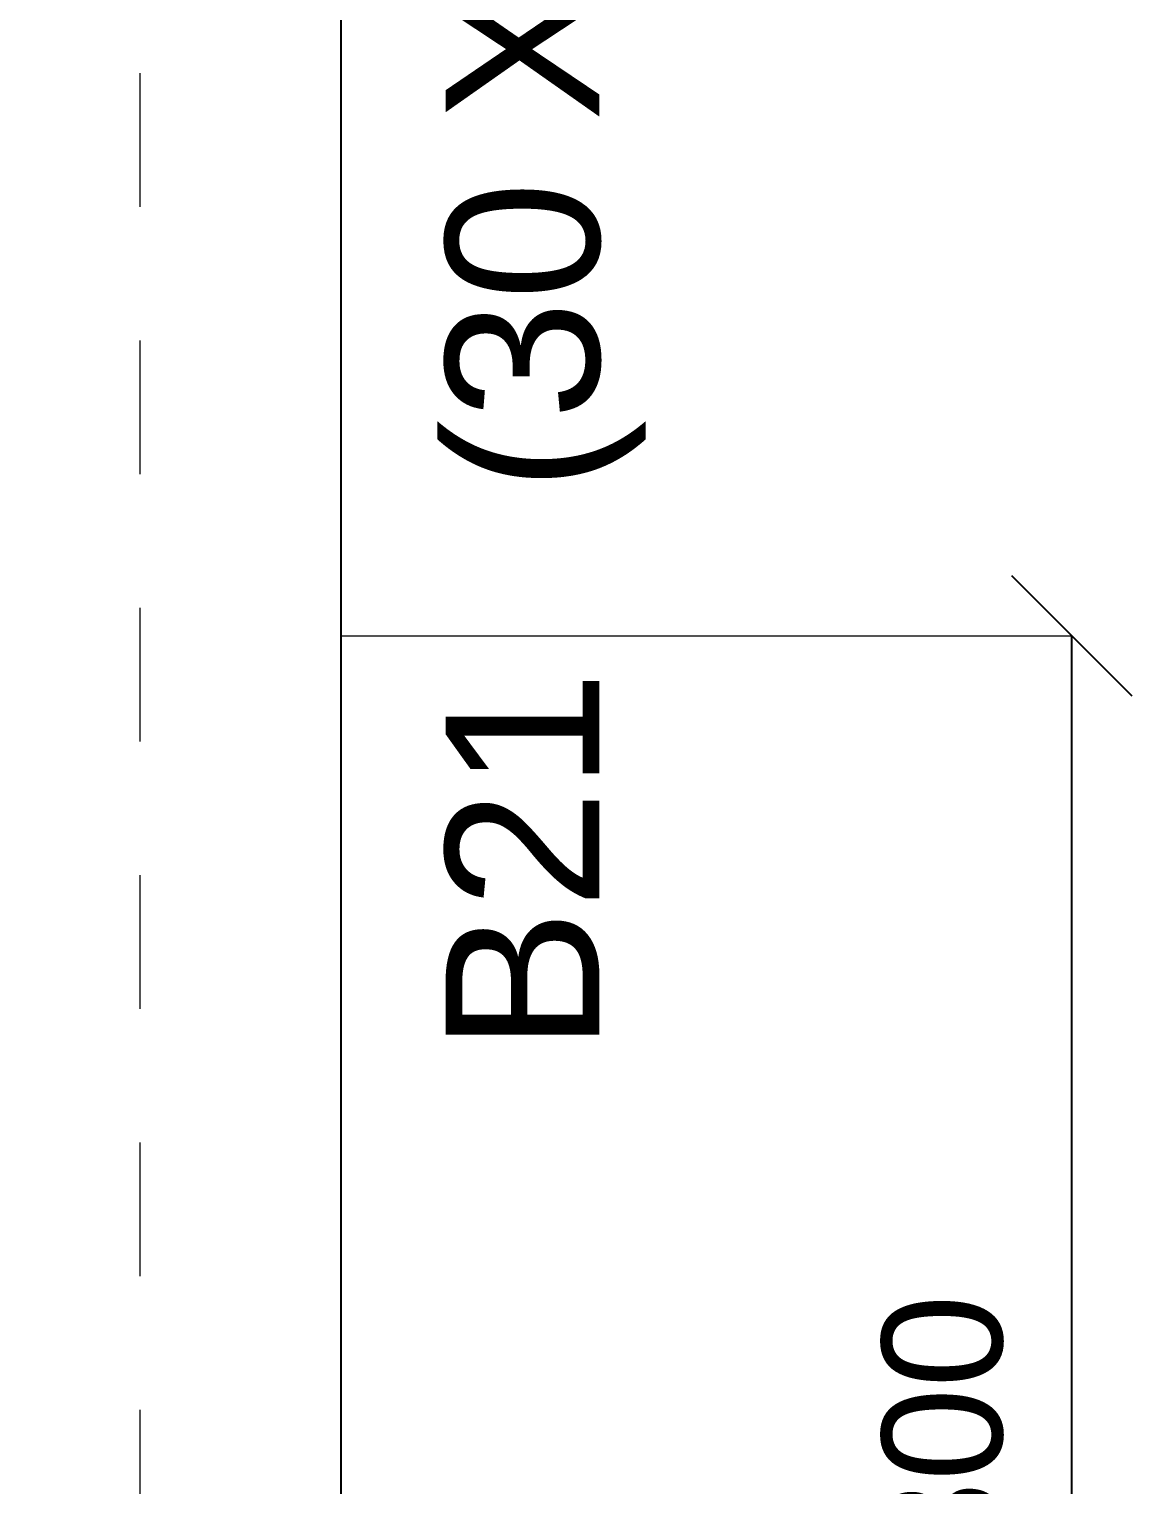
# Model space of a CAD drawing. Header units: inches. Extents: x -11.3 to 41.3, y -1.9 to 32.
# Drawn here: x 25.717 to 26.542, y 16.115 to 17.204 of the extents above; entities that cross this region are included whole.
import ezdxf

# ---------------------------------------------------------------- set-up
doc = ezdxf.new("R2010")
doc.units = ezdxf.units.IN
doc.header["$MEASUREMENT"] = 0
doc.linetypes.add('AXES-ROOF$0$CENTER2', pattern=[1.125, 0.75, -0.125, 0.125, -0.125])
for name, color, linetype, lineweight in [('3RD FLOOR$0$S-ANNO-DIMS', 4, 'Continuous', 0), ('3RD FLOOR$0$S-SLAB-EDGE', 2, 'Continuous', 30), ('AXES-ROOF$0$S-AXIS-PLAN', 20, 'AXES-ROOF$0$CENTER2', 18)]:
    doc.layers.add(name, color=color, linetype=linetype, lineweight=lineweight)
doc.layers.add('Beam30X70', color=52, linetype='Continuous')
doc.layers.add('Slab300', color=231, linetype='Continuous')
doc.styles.add('3RD FLOOR$0$DMA-T-S', font='sanss___.ttf', dxfattribs={"height": 0.0023})
doc.styles.add('3RD FLOOR$0$DMA-TXT-DIM', font='sanss___.ttf', dxfattribs={"height": 0.0018})
doc.dimstyles.new('3RD FLOOR$0$DMA-DIM', dxfattribs={"dimtxt": 0.0018, "dimasz": 0.0018, "dimexe": 0, "dimexo": 0, "dimgap": 0.001, "dimtad": 1, "dimdec": 3, "dimlfac": -1, "dimrnd": 0.001, "dimzin": 1, "dimdsep": 46, "dimtxsty": '3RD FLOOR$0$DMA-TXT-DIM', "dimblk": '3RD FLOOR$0$_Oblique', "dimcen": 0.003, "dimclrd": 256, "dimclre": 256, "dimclrt": 2, "dimadec": 3, "dimazin": 0, "dimtfac": 1, "dimtdec": 3, "dimtofl": 0, "dimtmove": 0, "dimatfit": 3, "dimfxl": 0.05, "dimtolj": 1, "dimtzin": 0, "dimlwe": -1, "dimarcsym": 0})

# ---------------------------------------------------------------- blocks, each defined once
blk = doc.blocks.new('3RD FLOOR$0$_Oblique')
at = {"color": 0, "linetype": 'ByBlock', "lineweight": -2}
blk.add_line((0.5, 0.5), (-0.5, -0.5), dxfattribs=at)
blk = doc.blocks.new('*D255')
at = {"layer": '3RD FLOOR$0$S-ANNO-DIMS', "transparency": 16777216}
for p, q in [((25.95, 16.75), (26.4967, 16.75)), ((25.95, 15.45), (26.4967, 15.45))]:
    blk.add_line(p, q, dxfattribs=at)
at = {"layer": '3RD FLOOR$0$S-ANNO-DIMS', "lineweight": -2, "transparency": 16777216}
blk.add_line((26.4967, 15.45), (26.4967, 16.75), dxfattribs=at)
at = {"layer": 'Defpoints', "color": 0, "transparency": 16777216}
for p in [(25.95, 16.75), (26.4967, 16.75), (25.95, 15.45)]:
    blk.add_point(p, dxfattribs=at)
at = {"layer": '3RD FLOOR$0$S-ANNO-DIMS', "lineweight": -2, "transparency": 16777216, "xscale": 0.09, "yscale": 0.09, "zscale": 0.09}
for p, rotation in [((26.4967, 16.75), 90), ((26.4967, 15.45), 270)]:
    blk.add_blockref('3RD FLOOR$0$_Oblique', p, dxfattribs=dict(at, rotation=rotation))
at = {"layer": '3RD FLOOR$0$S-ANNO-DIMS', "transparency": 16777216, "insert": (26.4003, 16.1), "char_height": 0.09, "attachment_point": 5, "rotation": 90, "style": '3RD FLOOR$0$DMA-TXT-DIM'}
blk.add_mtext('\\A1;1.300', dxfattribs=at)

msp = doc.modelspace()

# ---------------------------------------------------------------- linework, layer by layer
at = {"linetype": 'Continuous'}
msp.add_line((25.95, 17.95), (25.95, 15.25), dxfattribs=at)
at = {"layer": 'AXES-ROOF$0$S-AXIS-PLAN', "ltscale": 0.01}
msp.add_line((25.8, 14.4709), (25.8, 31.4892), dxfattribs=at)
at = {"layer": 'Beam30X70', "linetype": 'Continuous'}
msp.add_line((25.95, 17.95), (25.95, 15.25), dxfattribs=at)
at = {"layer": 'Slab300', "linetype": 'Continuous'}
msp.add_lwpolyline([(17.74, 25.475), (20.14, 25.475), (20.14, 25.2), (22.9601, 25.2), (22.9601, 25.475), (25.3601, 25.475), (25.3601, 25.2), (25.95, 25.2), (25.95, 14.95), (25.25, 14.95), (25.25, 9.55), (25.65, 9.55), (25.65, 8.4622), (25.925, 8.4622), (25.925, 6.0622), (25.65, 6.0622), (25.65, 4.95), (24.3, 4.95), (24.3, 3.6), (21.9, 3.6), (21.9, 4.95), (20.55, 4.9513), (15.95, 4.95)], dxfattribs=at)

# ---------------------------------------------------------------- texts
at = {"layer": '3RD FLOOR$0$S-SLAB-EDGE', "style": '3RD FLOOR$0$DMA-T-S'}
msp.add_text('B21   (30 X 70)', height=0.115, rotation=90, dxfattribs=at).set_placement((26.1434, 16.4383))

# ---------------------------------------------------------------- dimensions: what is measured, and where the dimension line sits
at = {"layer": '3RD FLOOR$0$S-ANNO-DIMS'}
dim = msp.add_linear_dim(base=(26.4967, 16.75), p1=(25.95, 15.45), p2=(25.95, 16.75), angle=90, dimstyle='3RD FLOOR$0$DMA-DIM', override={"dimscale": 0, "dimclrt": 256, "dimtix": 0, "dimtofl": 1, "dimtmove": 0, "dimatfit": 3}, dxfattribs=at)
dim.commit()
dim.dimension.update_dxf_attribs({"geometry": '*D255', "text_midpoint": (26.4003, 16.1)})

doc.saveas('drawing.dxf')
